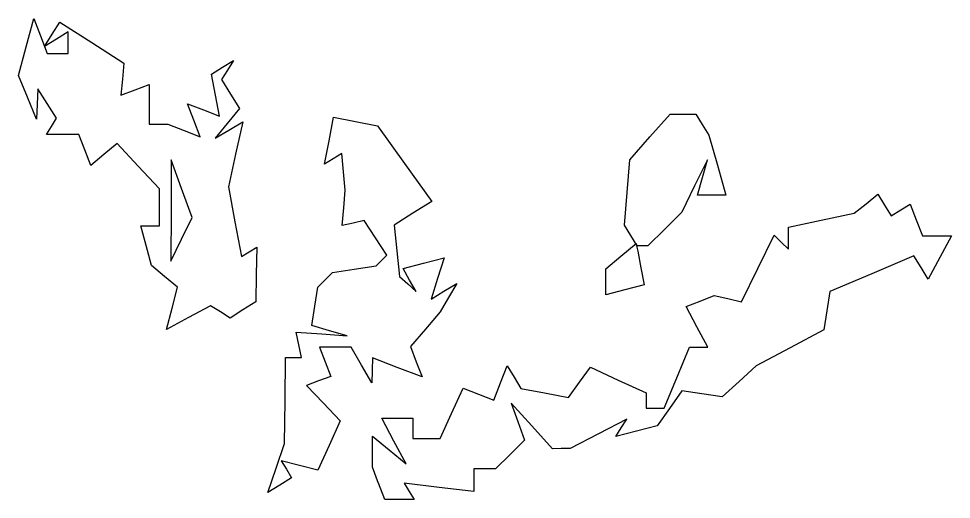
# Model space of a CAD drawing. Extents: x 0 to 4532, y 0 to 2620.
# Drawn here: x 2495.1 to 2587.1, y 1877.1 to 1924.5 of the extents above; entities that cross this region are included whole.
import ezdxf

# ---------------------------------------------------------------- set-up
doc = ezdxf.new("R2010")
doc.units = 0
doc.layers.add('Layer_1', color=7, linetype='CONTINUOUS')

msp = doc.modelspace()

# ---------------------------------------------------------------- linework, layer by layer
at = {"layer": 'Layer_1', "color": 7}
for points in [[(2510.250682, 1895.968848), (2510.793687, 1898.045567), (2509.504972, 1899.115108), (2508.216285, 1900.18462), (2507.701882, 1902.151865), (2507.187365, 1904.119109), (2508.093772, 1904.119109), (2509.000178, 1904.119109), (2509.000178, 1905.930562), (2509.000178, 1907.741986), (2506.913878, 1909.981385), (2504.827578, 1912.220756), (2503.530671, 1911.144412), (2502.233763, 1910.068069), (2501.64838, 1911.593591), (2501.062969, 1913.119112), (2499.472562, 1913.119112), (2497.882184, 1913.119112), (2498.375186, 1913.916867), (2498.868187, 1914.714593), (2497.949478, 1916.166868), (2497.03077, 1917.619114), (2496.951683, 1916.119104), (2496.872596, 1914.619122), (2495.999695, 1916.783999), (2495.126794, 1918.948846), (2495.874801, 1921.745792), (2496.622892, 1924.542738), (2497.279708, 1922.830923), (2497.936609, 1921.119109), (2498.967995, 1921.119109), (2499.99941, 1921.119109), (2499.99941, 1922.178133), (2499.99941, 1923.237157), (2498.844915, 1922.523619), (2497.690392, 1921.81011), (2498.430915, 1923.008344), (2499.171495, 1924.206577), (2502.335414, 1922.177509), (2505.499418, 1920.148412), (2505.349182, 1918.565007), (2505.198945, 1916.98163), (2506.599346, 1917.518994), (2507.999633, 1918.056358), (2507.999633, 1916.087724), (2507.999633, 1914.119119), (2508.917832, 1914.119119), (2509.83603, 1914.119119), (2511.429243, 1913.507771), (2513.022343, 1912.896422), (2512.399628, 1914.519116), (2511.776941, 1916.141809), (2513.348526, 1915.538738), (2514.920139, 1914.935639), (2514.521333, 1917.006348), (2514.122526, 1919.077058), (2515.215651, 1919.752611), (2516.308634, 1920.428135), (2515.720133, 1919.475864), (2515.131632, 1918.523621), (2516.008445, 1917.104909), (2516.88523, 1915.686197), (2515.692439, 1914.210706), (2514.499648, 1912.735188), (2515.856536, 1913.552275), (2517.213538, 1914.369333), (2516.509951, 1911.166041), (2515.806335, 1907.962777), (2516.453541, 1904.513154), (2517.100748, 1901.06353), (2517.853346, 1901.528724), (2518.60603, 1901.99389), (2518.553022, 1899.306503), (2518.500014, 1896.619116), (2517.242112, 1895.814984), (2515.984209, 1895.01088), (2515.012719, 1895.611229), (2514.041314, 1896.211608), (2511.874396, 1895.051869), (2509.707394, 1893.89213), (2510.250512, 1895.968848)], [(2520.509694, 1880.212721), (2521.334179, 1882.619109), (2521.391155, 1886.869094), (2521.448132, 1891.119108), (2522.224627, 1891.119108), (2523.001121, 1891.119108), (2522.751105, 1892.369102), (2522.50109, 1893.619097), (2525.001106, 1893.433994), (2527.501094, 1893.248892), (2525.768105, 1893.754111), (2524.035002, 1894.259301), (2524.32561, 1896.163475), (2524.61619, 1898.067649), (2525.334404, 1898.785864), (2526.05259, 1899.504078), (2528.216106, 1899.834258), (2530.379706, 1900.164409), (2530.904995, 1900.689782), (2531.430396, 1901.215127), (2530.308812, 1902.917163), (2529.187199, 1904.619198), (2528.106688, 1904.373434), (2527.026206, 1904.12767), (2527.17219, 1905.8735), (2527.318175, 1907.619303), (2527.159718, 1909.428346), (2527.001261, 1911.237332), (2526.145765, 1910.708586), (2525.290155, 1910.179839), (2525.732558, 1912.494299), (2526.175075, 1914.808732), (2528.338166, 1914.391273), (2530.501256, 1913.973787), (2533.17668, 1910.240529), (2535.852077, 1906.507271), (2533.991471, 1905.345292), (2532.130866, 1904.183314), (2532.401008, 1901.649707), (2532.67115, 1899.1161), (2533.496542, 1898.367696), (2534.321934, 1897.619321), (2533.672829, 1898.755618), (2533.023751, 1899.891943), (2535.053557, 1900.42273), (2537.083447, 1900.953546), (2536.435135, 1898.911212), (2535.786936, 1896.868849), (2537.048638, 1897.648575), (2538.310254, 1898.42833), (2537.503655, 1897.023819), (2536.697056, 1895.619308), (2535.227831, 1893.906558), (2533.758633, 1892.193808), (2534.332139, 1890.699496), (2534.905531, 1889.205212), (2532.453335, 1890.137499), (2530.001253, 1891.069814), (2529.971205, 1889.844566), (2529.941158, 1888.619319), (2528.921848, 1890.369316), (2527.902565, 1892.119313), (2526.345267, 1892.119313), (2524.787969, 1892.119313), (2525.338769, 1890.683905), (2525.889569, 1889.248525), (2524.695758, 1888.803826), (2523.501947, 1888.359098), (2525.170164, 1886.606719), (2526.838354, 1884.854341), (2525.729242, 1882.420117), (2524.620158, 1879.985892), (2522.809641, 1880.459335), (2520.999152, 1880.932777), (2521.516844, 1880.095139), (2522.034563, 1879.257501), (2520.860765, 1878.53203), (2519.686966, 1877.806559), (2520.511451, 1880.212919)], [(2555.4862, 1903.141723), (2554.854187, 1904.16435), (2555.12121, 1907.391737), (2555.387951, 1910.619124), (2557.368377, 1912.869125), (2559.348774, 1915.119126), (2560.615464, 1915.119126), (2561.882154, 1915.119126), (2562.520262, 1914.086549), (2563.158454, 1913.053972), (2564.009472, 1910.086551), (2564.860574, 1907.119101), (2563.461761, 1907.119101), (2562.062976, 1907.119101), (2562.546652, 1908.869127), (2563.030356, 1910.619124), (2561.765254, 1908.035202), (2560.500179, 1905.45128), (2558.821558, 1903.785188), (2557.14305, 1902.119124), (2556.630575, 1902.119124), (2556.118156, 1902.119124)], [(2511.192182, 1907.77997), (2510.158075, 1910.619124), (2510.146736, 1905.619119), (2510.135397, 1900.619115), (2511.180702, 1902.779994), (2512.226091, 1904.940845), (2511.192012, 1907.77997)], [(2530.607187, 1878.70089), (2530.000176, 1880.28268), (2530.000176, 1881.823338), (2530.000176, 1883.363997), (2531.663886, 1881.991546), (2533.327597, 1880.619095), (2532.128683, 1882.869096), (2530.929798, 1885.119097), (2532.464986, 1885.119097), (2534.000174, 1885.119097), (2534.000174, 1884.119119), (2534.000174, 1883.119112), (2535.339686, 1883.119112), (2536.679198, 1883.119112), (2537.809287, 1885.599399), (2538.939375, 1888.079687), (2540.461382, 1887.495636), (2541.983275, 1886.911586), (2542.630879, 1888.599193), (2543.278482, 1890.286799), (2543.962879, 1889.17953), (2544.647191, 1888.07226), (2546.982997, 1887.62243), (2549.318802, 1887.1726), (2550.412494, 1888.66833), (2551.506186, 1890.164059), (2554.24539, 1888.891586), (2556.984594, 1887.619113), (2556.995932, 1886.869094), (2557.007271, 1886.119104), (2557.885955, 1886.119104), (2558.764667, 1886.119104), (2560.007262, 1889.119095), (2561.249858, 1892.119115), (2562.163748, 1892.119115), (2563.077667, 1892.119115), (2561.999367, 1894.133953), (2560.921067, 1896.148792), (2562.314948, 1896.68369), (2563.708857, 1897.218587), (2565.045166, 1896.918852), (2566.381561, 1896.619116), (2567.988267, 1899.90861), (2569.594973, 1903.198104), (2570.301055, 1902.491937), (2571.00725, 1901.78577), (2571.00725, 1902.872999), (2571.00725, 1903.960199), (2574.257258, 1904.655141), (2577.507265, 1905.350055), (2578.668251, 1906.283135), (2579.829152, 1907.216244), (2580.487357, 1906.151353), (2581.145477, 1905.086489), (2582.083462, 1905.666174), (2583.021361, 1906.24586), (2583.621371, 1904.682495), (2584.221267, 1903.119103), (2585.649475, 1903.119103), (2587.077655, 1903.119103), (2585.934953, 1900.984019), (2584.792278, 1898.848906), (2584.08716, 1899.989795), (2583.38207, 1901.130655), (2579.236768, 1899.374875), (2575.091466, 1897.619123), (2574.799355, 1895.731277), (2574.507273, 1893.84343), (2571.177868, 1892.064406), (2567.848462, 1890.285354), (2566.159353, 1888.756742), (2564.470272, 1887.228131), (2562.488769, 1887.524039), (2560.507266, 1887.819948), (2559.287857, 1886.094159), (2558.068449, 1884.368369), (2556.036461, 1883.836986), (2554.004445, 1883.305632), (2554.538747, 1884.170142), (2555.07305, 1885.034653), (2552.290164, 1883.583059), (2549.50725, 1882.131436), (2548.624569, 1882.125767), (2547.74186, 1882.120098), (2545.718659, 1884.370098), (2543.695459, 1886.620099), (2544.348448, 1884.795805), (2545.00155, 1882.971512), (2543.575865, 1881.545798), (2542.150151, 1880.120113), (2541.078655, 1880.120113), (2540.007243, 1880.120113), (2540.007243, 1879.010689), (2540.007243, 1877.901293), (2536.577349, 1878.301715), (2533.14754, 1878.702137), (2533.63646, 1877.911101), (2534.125238, 1877.120093), (2532.673247, 1877.120093), (2531.221256, 1877.120093), (2530.614245, 1878.701882)], [(2553.000186, 1898.590273), (2553.000186, 1899.874226), (2554.500196, 1901.119118), (2556.000206, 1902.36401), (2556.077308, 1901.991565), (2556.153277, 1901.619121), (2556.475066, 1899.959152), (2556.796883, 1898.299183), (2554.898577, 1897.80278), (2553.000271, 1897.306348)]]:
    msp.add_lwpolyline(points, close=True, dxfattribs=at)

doc.saveas('drawing.dxf')
